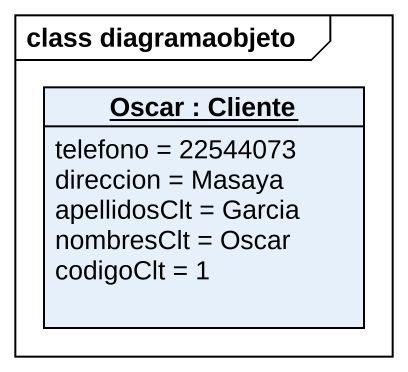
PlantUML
@startuml
mainframe class diagramaobjeto
hide circle
hide empty members
object "Oscar : Cliente" as Oscar {
  telefono = 22544073
  direccion = Masaya
  apellidosClt = Garcia
  nombresClt = Oscar
  codigoClt = 1
}
@enduml
